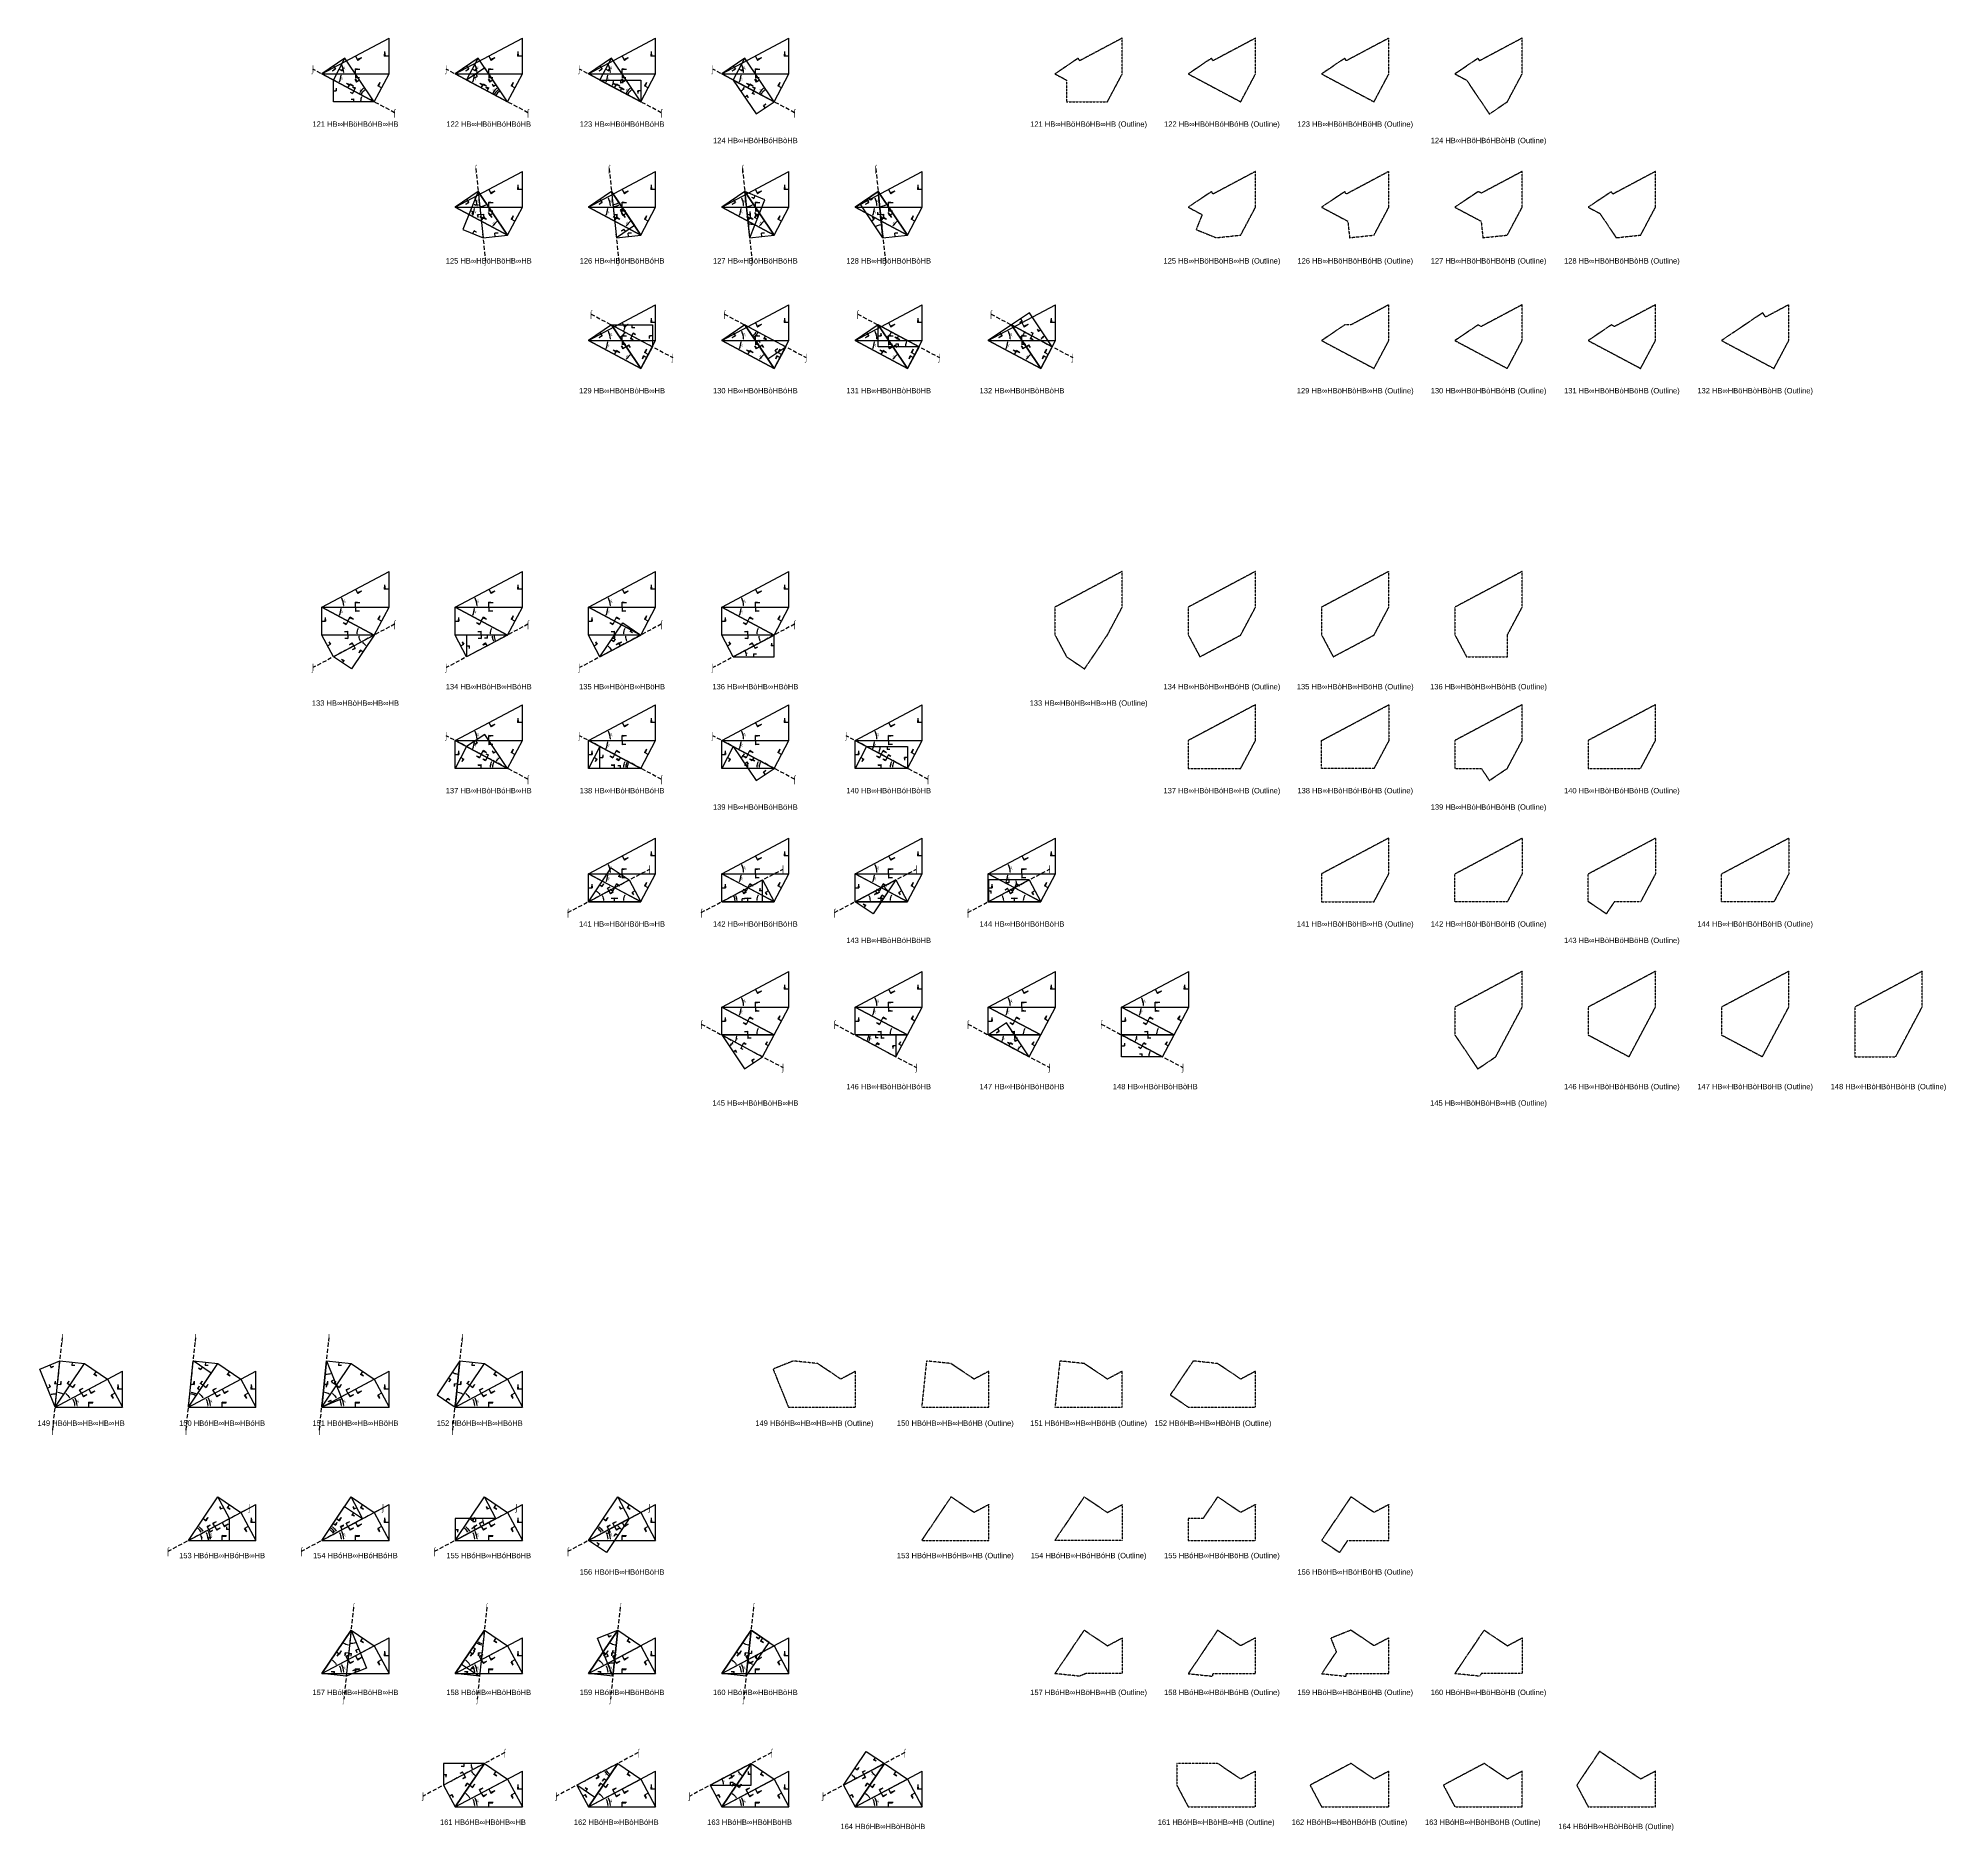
# Model space of a CAD drawing. Header units: millimetres. Extents: x -201764 to 671342, y -3335564 to 24518.
# Drawn here: x 156847 to 582283, y -1624824 to -1224141 of the extents above; entities that cross this region are included whole.
import ezdxf
from ezdxf.enums import TextEntityAlignment as Align

# ---------------------------------------------------------------- set-up
doc = ezdxf.new("R2010")
doc.units = ezdxf.units.MM
doc.header["$PDMODE"] = 35
doc.linetypes.add('DASHED', pattern=[19.05, 12.7, -6.35])
for name, color, linetype in [('BASE', 170, 'Continuous'), ('HYPOTENUSE', 20, 'Continuous'), ('PERPENDICULAR', 90, 'Continuous')]:
    doc.layers.add(name, color=color, linetype=linetype)
doc.styles.add('Arial', font='arial_0.ttf')
doc.dimstyles.new('ISO-25', dxfattribs={"dimtxt": 250, "dimasz": 100, "dimexe": 1.25, "dimexo": 0.625, "dimgap": 100, "dimtad": 1, "dimdec": 0, "dimtxsty": 'Arial', "dimcen": 2.5, "dimadec": 0, "dimazin": 0, "dimtfac": 1, "dimtdec": 0, "dimtmove": 0, "dimatfit": 3, "dimfxl": 1, "dimarcsym": 0})

# ---------------------------------------------------------------- blocks, each defined once
blk = doc.blocks.new('*D49')
at = {"color": 0, "lineweight": -2, "ltscale": 100, "transparency": 16777216}
blk.add_arc((0, 0), 4906, 4.08845, 23.91155, dxfattribs=at)
at = {"color": 0, "ltscale": 100, "transparency": 16777216}
for points in [[(4432, 1963), (4537, 2014), (4332, 2303)], [(4952, 352), (4835, 348), (4906, 0)]]:
    blk.add_solid(points, dxfattribs=at)
at = {"layer": 'Defpoints', "color": 0, "ltscale": 100, "transparency": 16777216}
for p in [(15000, 7976), (0, 0), (0, 0), (4841, 796), (15000, 0)]:
    blk.add_point(p, dxfattribs=at)
at = {"color": 0, "ltscale": 100, "transparency": 16777216, "insert": (5055, 1260), "char_height": 400, "attachment_point": 5, "rotation": 284, "style": 'Arial'}
blk.add_mtext('28°', dxfattribs=at)
blk = doc.blocks.new('SanjoyNathGeometrifyingTrigonometryFundamentalLockedSet')
at = {"color": 114, "linetype": 'DASHED', "ltscale": 100, "true_color": 0x139b48}
for p, q in [((14000, 4987.8), (13900, 3987.8)), ((14000, 4987.8), (14100, 3987.8)), ((15000, 3987.8), (13900, 3987.8))]:
    blk.add_line(p, q, dxfattribs=at)
at = {"color": 242, "linetype": 'DASHED', "ltscale": 100, "true_color": 0xcd2027}
for p, q in [((7500, 3987.8), (8016.4, 3016.6)), ((8852.4, 3574.3), (7922.5, 3193.2)), ((8852.4, 3574.3), (8016.4, 3016.6))]:
    blk.add_line(p, q, dxfattribs=at)
at = {"color": 159, "linetype": 'DASHED', "ltscale": 100, "true_color": 0x22346e}
for p, q in [((7500, 0), (7500, 1100)), ((8500, 1000), (7500, 1100)), ((8500, 1000), (7500, 900))]:
    blk.add_line(p, q, dxfattribs=at)
at = {"layer": 'BASE'}
blk.add_line((0, 0), (15000, 0), dxfattribs=at)
at = {"layer": 'HYPOTENUSE'}
blk.add_line((0, 0), (15000, 7975.6), dxfattribs=at)
at = {"layer": 'PERPENDICULAR'}
blk.add_line((15000, 0), (15000, 7975.6), dxfattribs=at)
at = {"color": 4, "ltscale": 100}
dim = blk.add_angular_dim_2l(base=(4841, 795.6), line1=((0, 0), (15000, 0)), line2=((0, 0), (15000, 7975.6)), dimstyle='ISO-25', override={"dimtxt": 400, "dimasz": 350, "dimgap": 100}, dxfattribs=at)
dim.commit()
dim.dimension.update_dxf_attribs({"geometry": '*D49', "text_midpoint": (5055.4, 1260.5)})

msp = doc.modelspace()

# ---------------------------------------------------------------- linework, layer by layer
at = {"linetype": 'DASHED', "ltscale": 70}
for p, q in [((236350, -1240758), (218117, -1231063)), ((266080, -1240758), (247847, -1231063)), ((295810, -1240758), (277577, -1231063)), ((325540, -1240758), (307307, -1231063)), ((254443, -1253235), (256601, -1273772)), ((284173, -1253235), (286331, -1273772)), ((313903, -1253235), (316061, -1273772)), ((343633, -1253235), (345791, -1273772)), ((280154, -1285676), (298387, -1295370)), ((309884, -1285676), (328117, -1295370)), ((339614, -1285676), (357847, -1295370)), ((369344, -1285676), (387577, -1295370)), ((236350, -1354830), (218117, -1364525)), ((266080, -1354830), (247847, -1364525)), ((295810, -1354830), (277577, -1364525)), ((325540, -1354830), (307307, -1364525)), ((266080, -1389408), (247847, -1379713)), ((295810, -1389408), (277577, -1379713)), ((325540, -1389408), (307307, -1379713)), ((355270, -1389408), (337037, -1379713)), ((274999, -1419138), (293232, -1409443)), ((304729, -1419138), (322962, -1409443)), ((334459, -1419138), (352692, -1409443)), ((364189, -1419138), (382422, -1409443)), ((304729, -1444020), (322962, -1453715)), ((334459, -1444020), (352692, -1453715)), ((364189, -1444020), (382422, -1453715)), ((393919, -1444020), (412152, -1453715)), ((160098, -1534550), (162257, -1514013)), ((189828, -1534550), (191987, -1514013)), ((219558, -1534550), (221717, -1514013)), ((249288, -1534550), (251446, -1514013)), ((185809, -1561570), (204042, -1551875)), ((215539, -1561570), (233772, -1551875)), ((245269, -1561570), (263502, -1551875)), ((274999, -1561570), (293232, -1551875)), ((227176, -1574047), (225018, -1594584)), ((256906, -1574047), (254748, -1594584)), ((286636, -1574047), (284478, -1594584)), ((316366, -1574047), (314208, -1594584)), ((260925, -1606487), (242692, -1616182)), ((290655, -1606487), (272422, -1616182)), ((320385, -1606487), (302152, -1616182)), ((350115, -1606487), (331882, -1616182))]:
    msp.add_line(p, q, dxfattribs=at)
at = {"linetype": 'DASHED'}
for points in [[(388767, -1228639), (383612, -1232116), (386190, -1233487), (386190, -1238334), (395306, -1238334), (398612, -1232116), (398612, -1224141), (389133, -1229181)], [(425036, -1238334), (428342, -1232116), (428342, -1224141), (418863, -1229181), (418497, -1228639), (413342, -1232116)], [(454766, -1238334), (458072, -1232116), (458072, -1224141), (448593, -1229181), (448227, -1228639), (443072, -1232116)], [(477957, -1228639), (472802, -1232116), (475380, -1233487), (480478, -1241045), (484496, -1238334), (487802, -1232116), (487802, -1224141), (478323, -1229181)], [(418497, -1258369), (413342, -1261846), (416429, -1263488), (415082, -1266822), (419576, -1268638), (425036, -1268064), (428342, -1261846), (428342, -1253871), (418863, -1258911)], [(448593, -1258911), (448227, -1258369), (443072, -1261846), (448919, -1264955), (449306, -1268638), (454766, -1268064), (458072, -1261846), (458072, -1253871)], [(478744, -1258687), (477957, -1258369), (472802, -1261846), (478649, -1264955), (479036, -1268638), (484496, -1268064), (487802, -1261846), (487802, -1253871)], [(507687, -1258369), (502532, -1261846), (505110, -1263217), (508766, -1268638), (514226, -1268064), (517532, -1261846), (517532, -1253871), (508052, -1258911)], [(449612, -1288099), (448227, -1288099), (443072, -1291576), (454766, -1297794), (458072, -1291576), (458072, -1283601)], [(478649, -1288467), (477957, -1288099), (472802, -1291576), (484496, -1297794), (487802, -1291576), (487802, -1283601)], [(514226, -1297794), (517532, -1291576), (517532, -1283601), (508379, -1288467), (507687, -1288099), (502532, -1291576)], [(543956, -1297794), (547262, -1291576), (547262, -1283601), (542086, -1286353), (541436, -1285389), (532262, -1291576)], [(398612, -1343061), (383612, -1351036), (383612, -1357254), (386190, -1362101), (390208, -1364812), (395306, -1357254), (398612, -1351036)], [(415920, -1362101), (425036, -1357254), (428342, -1351036), (428342, -1343061), (413342, -1351036), (413342, -1357254)], [(445650, -1362101), (454766, -1357254), (458072, -1351036), (458072, -1343061), (443072, -1351036), (443072, -1357254)], [(487802, -1343061), (472802, -1351036), (472802, -1357254), (475380, -1362101), (484496, -1362101), (484496, -1357254), (487802, -1351036)], [(413342, -1386984), (425036, -1386984), (428342, -1380766), (428342, -1372790), (413342, -1380766)], [(443072, -1380766), (458072, -1372790), (458072, -1380766), (454766, -1386984), (443072, -1386984)], [(484496, -1386984), (487802, -1380766), (487802, -1372790), (472802, -1380766), (472802, -1386984), (478649, -1386984), (480478, -1389695)], [(502532, -1386984), (514226, -1386984), (517532, -1380766), (517532, -1372790), (502532, -1380766)], [(443072, -1416714), (454766, -1416714), (458072, -1410496), (458072, -1402520), (443072, -1410496)], [(472802, -1410496), (487802, -1402520), (487802, -1410496), (484496, -1416714), (472802, -1416714)], [(506551, -1419424), (502532, -1416714), (502532, -1410496), (517532, -1402520), (517532, -1410496), (514226, -1416714), (508379, -1416714)], [(532262, -1410496), (547262, -1402520), (547262, -1410496), (543956, -1416714), (532262, -1416714)], [(487802, -1432250), (472802, -1440226), (472802, -1446444), (477900, -1454002), (481919, -1451291), (487802, -1440226)], [(511649, -1451291), (517532, -1440226), (517532, -1432250), (502532, -1440226), (502532, -1446444)], [(541379, -1451291), (547262, -1440226), (547262, -1432250), (532262, -1440226), (532262, -1446444)], [(576992, -1432250), (561992, -1440226), (561992, -1451291), (571109, -1451291), (576992, -1440226)], [(339152, -1529416), (339152, -1521440), (335846, -1523198), (330692, -1519721), (325232, -1519147), (320737, -1520963), (324152, -1529416)], [(354962, -1519147), (353882, -1529416), (368882, -1529416), (368882, -1521440), (365576, -1523198), (360422, -1519721)], [(384692, -1519147), (383612, -1529416), (398612, -1529416), (398612, -1521440), (395306, -1523198), (390152, -1519721)], [(428342, -1529416), (428342, -1521440), (425036, -1523198), (419882, -1519721), (414422, -1519147), (409324, -1526705), (413342, -1529416)], [(360422, -1549451), (353882, -1559146), (368882, -1559146), (368882, -1551170), (365576, -1552928)], [(395306, -1552928), (398612, -1551170), (398612, -1559146), (383612, -1559146), (390152, -1549451)], [(413342, -1559146), (428342, -1559146), (428342, -1551170), (425036, -1552928), (419882, -1549451), (416612, -1554299), (413342, -1554299)], [(447091, -1561857), (448919, -1559146), (458072, -1559146), (458072, -1551170), (454766, -1552928), (449612, -1549451), (443072, -1559146)], [(395306, -1582658), (398612, -1580900), (398612, -1588876), (390493, -1588876), (389072, -1589450), (383612, -1588876), (390152, -1579181)], [(418802, -1589450), (418863, -1588876), (428342, -1588876), (428342, -1580900), (425036, -1582658), (419882, -1579181), (413342, -1588876)], [(448532, -1589450), (448593, -1588876), (458072, -1588876), (458072, -1580900), (454766, -1582658), (449612, -1579181), (445117, -1580997), (446342, -1584029), (443072, -1588876)], [(484496, -1582658), (487802, -1580900), (487802, -1588876), (478649, -1588876), (478262, -1589450), (472802, -1588876), (479341, -1579181)], [(517532, -1618606), (517532, -1610630), (514226, -1612388), (505053, -1606201), (499955, -1613758), (502532, -1618606)], [(428342, -1618606), (428342, -1610630), (425036, -1612388), (419882, -1608911), (410765, -1608911), (410765, -1613758), (413342, -1618606)], [(440495, -1613758), (443072, -1618606), (458072, -1618606), (458072, -1610630), (454766, -1612388), (449612, -1608911)], [(470225, -1613758), (472802, -1618606), (487802, -1618606), (487802, -1610630), (484496, -1612388), (479341, -1608911)]]:
    msp.add_lwpolyline(points, close=True, dxfattribs=at)

# ---------------------------------------------------------------- block references
for p in [(220098, -1232116), (249828, -1232116), (279558, -1232116), (309287, -1232116), (249828, -1261846), (279558, -1261846), (309287, -1261846), (339017, -1261846), (279558, -1291576), (309287, -1291576), (339017, -1291576), (368747, -1291576), (220098, -1351036), (249828, -1351036), (279558, -1351036), (309287, -1351036), (249828, -1380766), (279558, -1380766), (309287, -1380766), (339017, -1380766), (279558, -1410496), (309287, -1410496), (339017, -1410496), (368747, -1410496), (309287, -1440226), (339017, -1440226), (368747, -1440226), (398477, -1440226), (160638, -1529416), (190368, -1529416), (220098, -1529416), (249828, -1529416), (190368, -1559146), (220098, -1559146), (249828, -1559146), (279558, -1559146), (220098, -1588876), (249828, -1588876), (279558, -1588876), (309287, -1588876), (249828, -1618606), (279558, -1618606), (309287, -1618606), (339017, -1618606)]:
    msp.add_blockref('SanjoyNathGeometrifyingTrigonometryFundamentalLockedSet', p, dxfattribs=at)
at = {"linetype": 'DASHED', "ltscale": 100}
for p, xscale, yscale, zscale, rotation in [((220098, -1232116), 0.882947592858927, 0.882947592858927, 0.882947592858927, 331.9999999999999), ((231792, -1238334), 0.779596451735375, 0.779596451735375, 0.779596451735375, 123.9999999999999), ((231792, -1238334), -0.68834281046111, 0.6883428104611099, 0.68834281046111, 331.9999999999999), ((249828, -1232116), 0.882947592858927, 0.882947592858927, 0.882947592858927, 331.9999999999999), ((261522, -1238334), 0.779596451735375, 0.779596451735375, 0.779596451735375, 123.9999999999999), ((261522, -1238334), -0.68834281046111, 0.6883428104611099, 0.68834281046111, 331.9999999999999), ((279558, -1232116), 0.882947592858927, 0.882947592858927, 0.882947592858927, 331.9999999999999), ((291251, -1238334), 0.779596451735375, 0.779596451735375, 0.779596451735375, 123.9999999999999), ((291251, -1238334), -0.68834281046111, 0.6883428104611099, 0.68834281046111, 331.9999999999999), ((309287, -1232116), 0.882947592858927, 0.882947592858927, 0.882947592858927, 331.9999999999999), ((320981, -1238334), 0.779596451735375, 0.779596451735375, 0.779596451735375, 123.9999999999999), ((320981, -1238334), -0.68834281046111, 0.6883428104611099, 0.68834281046111, 331.9999999999999), ((261522, -1238334), 0.607770627558386, 0.607770627558386, 0.607770627558386, 124), ((282135, -1233487), -0.6077706275583858, 0.6077706275583861, 0.607770627558386, 180), ((311865, -1233487), 0.607770627558386, 0.607770627558386, 0.607770627558386, 304), ((249828, -1261846), 0.882947592858927, 0.882947592858927, 0.882947592858927, 331.9999999999999), ((261522, -1268064), 0.779596451735375, 0.779596451735375, 0.779596451735375, 123.9999999999999), ((254982, -1258369), 0.6077706275583901, 0.6077706275583901, 0.6077706275583901, 247.9999999999998), ((254982, -1258369), 0.6883428104611101, 0.6883428104611101, 0.6883428104611101, 275.9999999999999), ((279558, -1261846), 0.882947592858927, 0.882947592858927, 0.882947592858927, 331.9999999999999), ((291251, -1268064), 0.779596451735375, 0.779596451735375, 0.779596451735375, 123.9999999999999), ((284712, -1258369), -0.6077706275583902, 0.6077706275583901, 0.6077706275583901, 123.9999999999998), ((284712, -1258369), 0.6883428104611101, 0.6883428104611101, 0.6883428104611101, 275.9999999999999), ((309287, -1261846), 0.882947592858927, 0.882947592858927, 0.882947592858927, 331.9999999999999), ((320981, -1268064), 0.779596451735375, 0.779596451735375, 0.779596451735375, 123.9999999999999), ((315522, -1268638), 0.6077706275583901, 0.6077706275583901, 0.6077706275583901, 67.99999999999977), ((314442, -1258369), 0.6883428104611101, 0.6883428104611101, 0.6883428104611101, 275.9999999999999), ((339017, -1261846), 0.882947592858927, 0.882947592858927, 0.882947592858927, 331.9999999999999), ((350711, -1268064), 0.779596451735375, 0.779596451735375, 0.779596451735375, 123.9999999999999), ((345252, -1268638), -0.6077706275583902, 0.6077706275583901, 0.6077706275583901, 303.9999999999998), ((344172, -1258369), 0.6883428104611101, 0.6883428104611101, 0.6883428104611101, 275.9999999999999), ((279558, -1291576), 0.882947592858927, 0.882947592858927, 0.882947592858927, 331.9999999999999), ((291251, -1297794), 0.779596451735375, 0.779596451735375, 0.779596451735375, 123.9999999999999), ((284712, -1288099), -0.6883428104611111, 0.688342810461111, 0.688342810461111, 152.0000000000001), ((284712, -1288099), -0.6077706275583858, 0.6077706275583861, 0.607770627558386, 180), ((309287, -1291576), 0.882947592858927, 0.882947592858927, 0.882947592858927, 331.9999999999999), ((320981, -1297794), 0.779596451735375, 0.779596451735375, 0.779596451735375, 123.9999999999999), ((314442, -1288099), -0.6883428104611111, 0.688342810461111, 0.688342810461111, 152.0000000000001), ((314442, -1288099), 0.607770627558386, 0.607770627558386, 0.607770627558386, 304), ((339017, -1291576), 0.882947592858927, 0.882947592858927, 0.882947592858927, 331.9999999999999), ((350711, -1297794), 0.779596451735375, 0.779596451735375, 0.779596451735375, 123.9999999999999), ((344172, -1288099), -0.6883428104611111, 0.688342810461111, 0.688342810461111, 152.0000000000001), ((368747, -1291576), 0.882947592858927, 0.882947592858927, 0.882947592858927, 331.9999999999999), ((380441, -1297794), 0.779596451735375, 0.779596451735375, 0.779596451735375, 123.9999999999999), ((373902, -1288099), -0.6883428104611111, 0.688342810461111, 0.688342810461111, 152.0000000000001), ((383019, -1292947), 0.607770627558386, 0.607770627558386, 0.607770627558386, 124), ((220098, -1351036), 0.882947592858927, 0.882947592858927, 0.882947592858927, 331.9999999999999), ((249828, -1351036), 0.882947592858927, 0.882947592858927, 0.882947592858927, 331.9999999999999), ((279558, -1351036), 0.882947592858927, 0.882947592858927, 0.882947592858927, 331.9999999999999), ((309287, -1351036), 0.882947592858927, 0.882947592858927, 0.882947592858927, 331.9999999999999), ((231792, -1357254), -0.6883428104611109, 0.6883428104611109, 0.6883428104611109, 27.99999999999998), ((261522, -1357254), -0.6883428104611109, 0.6883428104611109, 0.6883428104611109, 27.99999999999998), ((291251, -1357254), -0.6883428104611109, 0.6883428104611109, 0.6883428104611109, 27.99999999999998), ((320981, -1357254), -0.6883428104611109, 0.6883428104611109, 0.6883428104611109, 27.99999999999998), ((231792, -1357254), -0.607770627558386, 0.6077706275583861, 0.607770627558386, 55.99999999999996), ((282135, -1362101), -0.607770627558386, 0.6077706275583861, 0.607770627558386, 236), ((261522, -1357254), 0.607770627558386, 0.607770627558386, 0.607770627558386, 180), ((249828, -1380766), 0.882947592858927, 0.882947592858927, 0.882947592858927, 331.9999999999999), ((279558, -1380766), 0.882947592858927, 0.882947592858927, 0.882947592858927, 331.9999999999999), ((309287, -1380766), 0.882947592858927, 0.882947592858927, 0.882947592858927, 331.9999999999999), ((339017, -1380766), 0.882947592858927, 0.882947592858927, 0.882947592858927, 331.9999999999999), ((261522, -1386984), 0.6883428104611109, 0.6883428104611109, 0.6883428104611109, 152), ((261522, -1386984), 0.607770627558386, 0.607770627558386, 0.607770627558386, 124), ((291251, -1386984), 0.6883428104611109, 0.6883428104611109, 0.6883428104611109, 152), ((320981, -1386984), 0.6883428104611109, 0.6883428104611109, 0.6883428104611109, 152), ((311865, -1382137), 0.607770627558386, 0.607770627558386, 0.607770627558386, 304), ((350711, -1386984), 0.6883428104611109, 0.6883428104611109, 0.6883428104611109, 152), ((341595, -1382137), -0.6077706275583858, 0.6077706275583861, 0.607770627558386, 180), ((279558, -1410496), 0.882947592858927, 0.882947592858927, 0.882947592858927, 331.9999999999999), ((309287, -1410496), 0.882947592858927, 0.882947592858927, 0.882947592858927, 331.9999999999999), ((339017, -1410496), 0.882947592858927, 0.882947592858927, 0.882947592858927, 331.9999999999999), ((368747, -1410496), 0.882947592858927, 0.882947592858927, 0.882947592858927, 331.9999999999999), ((279558, -1416714), -0.607770627558386, 0.6077706275583861, 0.607770627558386, 236), ((279558, -1416714), -0.688342810461111, 0.688342810461111, 0.688342810461111, 208), ((309287, -1416714), -0.688342810461111, 0.688342810461111, 0.688342810461111, 208), ((348134, -1411867), -0.607770627558386, 0.6077706275583861, 0.607770627558386, 55.99999999999996), ((339017, -1416714), -0.688342810461111, 0.688342810461111, 0.688342810461111, 208), ((368747, -1416714), -0.688342810461111, 0.688342810461111, 0.688342810461111, 208), ((377864, -1411867), 0.607770627558386, 0.607770627558386, 0.607770627558386, 180), ((309287, -1440226), 0.882947592858927, 0.882947592858927, 0.882947592858927, 331.9999999999999), ((339017, -1440226), 0.882947592858927, 0.882947592858927, 0.882947592858927, 331.9999999999999), ((368747, -1440226), 0.882947592858927, 0.882947592858927, 0.882947592858927, 331.9999999999999), ((398477, -1440226), 0.882947592858927, 0.882947592858927, 0.882947592858927, 331.9999999999999), ((309287, -1446444), 0.688342810461111, 0.688342810461111, 0.688342810461111, 332.0000000000001), ((339017, -1446444), 0.688342810461111, 0.688342810461111, 0.688342810461111, 332.0000000000001), ((368747, -1446444), 0.688342810461111, 0.688342810461111, 0.688342810461111, 332.0000000000001), ((398477, -1446444), 0.688342810461111, 0.688342810461111, 0.688342810461111, 332.0000000000001), ((309287, -1446444), 0.607770627558386, 0.607770627558386, 0.607770627558386, 304), ((339017, -1446444), -0.6077706275583858, 0.6077706275583861, 0.607770627558386, 180), ((377864, -1451291), 0.607770627558386, 0.607770627558386, 0.607770627558386, 124), ((160638, -1529416), -0.6077706275583901, 0.6077706275583901, 0.6077706275583901, 292.0000000000003), ((160638, -1529416), -0.6883428104611128, 0.6883428104611129, 0.6883428104611129, 264.0000000000002), ((160638, -1529416), -0.779596451735377, 0.779596451735377, 0.7795964517353771, 236.0000000000001), ((190368, -1529416), 0.6077706275583901, 0.6077706275583901, 0.6077706275583901, 56.0000000000002), ((190368, -1529416), -0.6883428104611128, 0.6883428104611129, 0.6883428104611129, 264.0000000000002), ((190368, -1529416), -0.779596451735377, 0.779596451735377, 0.7795964517353771, 236.0000000000001), ((221177, -1519147), -0.6077706275583903, 0.6077706275583902, 0.6077706275583902, 112.0000000000003), ((220098, -1529416), -0.6883428104611128, 0.6883428104611129, 0.6883428104611129, 264.0000000000002), ((220098, -1529416), -0.779596451735377, 0.779596451735377, 0.7795964517353771, 236.0000000000001), ((250907, -1519147), 0.6077706275583902, 0.6077706275583902, 0.6077706275583902, 236.0000000000002), ((249828, -1529416), -0.6883428104611128, 0.6883428104611129, 0.6883428104611129, 264.0000000000002), ((249828, -1529416), -0.779596451735377, 0.779596451735377, 0.7795964517353771, 236.0000000000001), ((160638, -1529416), -0.882947592858929, 0.882947592858929, 0.882947592858929, 208), ((190368, -1529416), -0.882947592858929, 0.882947592858929, 0.882947592858929, 208), ((220098, -1529416), -0.882947592858929, 0.882947592858929, 0.882947592858929, 208), ((249828, -1529416), -0.882947592858929, 0.882947592858929, 0.882947592858929, 208), ((190368, -1559146), 0.6883428104611129, 0.6883428104611129, 0.6883428104611129, 28.00000000000013), ((190368, -1559146), -0.779596451735377, 0.779596451735377, 0.7795964517353771, 236.0000000000001), ((220098, -1559146), 0.6883428104611129, 0.6883428104611129, 0.6883428104611129, 28.00000000000013), ((220098, -1559146), -0.779596451735377, 0.779596451735377, 0.7795964517353771, 236.0000000000001), ((220098, -1559146), -0.607770627558388, 0.607770627558388, 0.607770627558388, 235.9999999999998), ((249828, -1559146), 0.6883428104611129, 0.6883428104611129, 0.6883428104611129, 28.00000000000013), ((249828, -1559146), -0.779596451735377, 0.779596451735377, 0.7795964517353771, 236.0000000000001), ((279558, -1559146), 0.6883428104611129, 0.6883428104611129, 0.6883428104611129, 28.00000000000013), ((279558, -1559146), -0.779596451735377, 0.779596451735377, 0.7795964517353771, 236.0000000000001), ((288674, -1554299), -0.607770627558386, 0.6077706275583861, 0.607770627558386, 55.99999999999996), ((190368, -1559146), -0.882947592858929, 0.882947592858929, 0.882947592858929, 208), ((220098, -1559146), -0.882947592858929, 0.882947592858929, 0.882947592858929, 208), ((249828, -1559146), -0.882947592858929, 0.882947592858929, 0.882947592858929, 208), ((258944, -1554299), 0.607770627558388, 0.607770627558388, 0.607770627558388, 180), ((279558, -1559146), -0.882947592858929, 0.882947592858929, 0.882947592858929, 208), ((226637, -1579181), -0.6883428104611129, 0.688342810461113, 0.688342810461113, 84.00000000000026), ((220098, -1588876), -0.779596451735377, 0.779596451735377, 0.7795964517353771, 236.0000000000001), ((226637, -1579181), -0.6077706275583903, 0.6077706275583902, 0.6077706275583902, 112.0000000000003), ((256367, -1579181), -0.6883428104611129, 0.688342810461113, 0.688342810461113, 84.00000000000026), ((249828, -1588876), -0.779596451735377, 0.779596451735377, 0.7795964517353771, 236.0000000000001), ((256367, -1579181), 0.6077706275583902, 0.6077706275583902, 0.6077706275583902, 236.0000000000002), ((286097, -1579181), -0.6883428104611129, 0.688342810461113, 0.688342810461113, 84.00000000000026), ((279558, -1588876), -0.779596451735377, 0.779596451735377, 0.7795964517353771, 236.0000000000001), ((285017, -1589450), -0.6077706275583901, 0.6077706275583901, 0.6077706275583901, 292.0000000000003), ((315827, -1579181), -0.6883428104611129, 0.688342810461113, 0.688342810461113, 84.00000000000026), ((309287, -1588876), -0.779596451735377, 0.779596451735377, 0.7795964517353771, 236.0000000000001), ((314747, -1589450), 0.6077706275583901, 0.6077706275583901, 0.6077706275583901, 56.0000000000002), ((220098, -1588876), -0.882947592858929, 0.882947592858929, 0.882947592858929, 208), ((249828, -1588876), -0.882947592858929, 0.882947592858929, 0.882947592858929, 208), ((279558, -1588876), -0.882947592858929, 0.882947592858929, 0.882947592858929, 208), ((309287, -1588876), -0.882947592858929, 0.882947592858929, 0.882947592858929, 208), ((286097, -1608911), -0.6077706275583891, 0.6077706275583891, 0.607770627558389, 55.99999999999964), ((336440, -1613758), -0.6077706275583891, 0.6077706275583891, 0.607770627558389, 235.9999999999997), ((256367, -1608911), 0.688342810461113, 0.688342810461113, 0.688342810461113, 208), ((256367, -1608911), 0.607770627558388, 0.607770627558388, 0.607770627558388, 180), ((249828, -1618606), -0.779596451735377, 0.779596451735377, 0.7795964517353771, 236.0000000000001), ((249828, -1618606), -0.882947592858929, 0.882947592858929, 0.882947592858929, 208), ((286097, -1608911), 0.688342810461113, 0.688342810461113, 0.688342810461113, 208), ((279558, -1618606), -0.779596451735377, 0.779596451735377, 0.7795964517353771, 236.0000000000001), ((279558, -1618606), -0.882947592858929, 0.882947592858929, 0.882947592858929, 208), ((315827, -1608911), 0.688342810461113, 0.688342810461113, 0.688342810461113, 208), ((309287, -1618606), -0.779596451735377, 0.779596451735377, 0.7795964517353771, 236.0000000000001), ((309287, -1618606), -0.882947592858929, 0.882947592858929, 0.882947592858929, 208), ((345557, -1608911), 0.688342810461113, 0.688342810461113, 0.688342810461113, 208), ((339017, -1618606), -0.779596451735377, 0.779596451735377, 0.7795964517353771, 236.0000000000001), ((339017, -1618606), -0.882947592858929, 0.882947592858929, 0.882947592858929, 208)]:
    msp.add_blockref('SanjoyNathGeometrifyingTrigonometryFundamentalLockedSet', p, dxfattribs=dict(at, xscale=xscale, yscale=yscale, zscale=zscale, rotation=rotation))
for p, xscale, yscale, zscale in [((231792, -1238334), -0.607770627558386, 0.6077706275583861, 0.607770627558386), ((353289, -1292947), -0.607770627558386, 0.6077706275583861, 0.607770627558386), ((231792, -1357254), -0.779596451735375, 0.7795964517353748, 0.779596451735375), ((261522, -1357254), -0.779596451735375, 0.7795964517353748, 0.779596451735375), ((291251, -1357254), -0.779596451735375, 0.7795964517353748, 0.779596451735375), ((320981, -1357254), -0.779596451735375, 0.7795964517353748, 0.779596451735375), ((311865, -1362101), 0.607770627558386, 0.607770627558386, 0.607770627558386), ((261522, -1386984), -0.779596451735375, 0.7795964517353748, 0.779596451735375), ((291251, -1386984), -0.779596451735375, 0.7795964517353748, 0.779596451735375), ((291251, -1386984), -0.607770627558386, 0.6077706275583861, 0.607770627558386), ((320981, -1386984), -0.779596451735375, 0.7795964517353748, 0.779596451735375), ((350711, -1386984), -0.779596451735375, 0.7795964517353748, 0.779596451735375), ((291251, -1416714), -0.779596451735375, 0.7795964517353748, 0.779596451735375), ((320981, -1416714), -0.779596451735375, 0.7795964517353748, 0.779596451735375), ((309287, -1416714), 0.607770627558386, 0.607770627558386, 0.607770627558386), ((350711, -1416714), -0.779596451735375, 0.7795964517353748, 0.779596451735375), ((380441, -1416714), -0.779596451735375, 0.7795964517353748, 0.779596451735375), ((320981, -1446444), -0.779596451735375, 0.7795964517353748, 0.779596451735375), ((350711, -1446444), -0.779596451735375, 0.7795964517353748, 0.779596451735375), ((380441, -1446444), -0.779596451735375, 0.7795964517353748, 0.779596451735375), ((410171, -1446444), -0.779596451735375, 0.7795964517353748, 0.779596451735375), ((407594, -1451291), -0.607770627558386, 0.6077706275583861, 0.607770627558386), ((190368, -1559146), 0.607770627558388, 0.607770627558388, 0.607770627558388), ((306710, -1613758), 0.607770627558389, 0.607770627558389, 0.607770627558389)]:
    msp.add_blockref('SanjoyNathGeometrifyingTrigonometryFundamentalLockedSet', p, dxfattribs=dict(at, xscale=xscale, yscale=yscale, zscale=zscale))

# ---------------------------------------------------------------- texts
at = {"linetype": 'DASHED', "ltscale": 100, "style": 'Arial'}
for s, p in [('⌡', (218117, -1231063)), ('⌡', (247847, -1231063)), ('⌡', (277577, -1231063)), ('⌡', (307307, -1231063)), ('⌠', (236350, -1240758)), ('⌠', (266080, -1240758)), ('⌠', (295810, -1240758)), ('⌠', (325540, -1240758)), ('121 HB∞HBöHBóHB∞HB', (227598, -1243302)), ('122 HB∞HBöHBóHBóHB', (257328, -1243302)), ('123 HB∞HBöHBóHBöHB', (287058, -1243302)), ('124 HB∞HBöHBóHBòHB', (316787, -1246961)), ('121 HB∞HBöHBóHB∞HB (Outline)', (391112, -1243302)), ('122 HB∞HBöHBóHBóHB (Outline)', (420842, -1243302)), ('123 HB∞HBöHBóHBöHB (Outline)', (450572, -1243302)), ('124 HB∞HBöHBóHBòHB (Outline)', (480302, -1246961)), ('⌠', (254443, -1253235)), ('⌠', (284173, -1253235)), ('⌠', (313903, -1253235)), ('⌠', (343633, -1253235)), ('125 HB∞HBöHBöHB∞HB', (257328, -1273806)), ('⌡', (256601, -1273772)), ('126 HB∞HBöHBöHBóHB', (287058, -1273806)), ('⌡', (286331, -1273772)), ('127 HB∞HBöHBöHBöHB', (316787, -1273806)), ('⌡', (316061, -1273772)), ('128 HB∞HBöHBöHBòHB', (346517, -1273806)), ('⌡', (345791, -1273772)), ('125 HB∞HBöHBöHB∞HB (Outline)', (420842, -1273806)), ('126 HB∞HBöHBöHBóHB (Outline)', (450572, -1273806)), ('127 HB∞HBöHBöHBöHB (Outline)', (480302, -1273806)), ('128 HB∞HBöHBöHBòHB (Outline)', (510032, -1273806)), ('⌠', (280154, -1285676)), ('⌠', (309884, -1285676)), ('⌠', (339614, -1285676)), ('⌠', (369344, -1285676)), ('⌡', (298387, -1295370)), ('⌡', (328117, -1295370)), ('⌡', (357847, -1295370)), ('⌡', (387577, -1295370)), ('129 HB∞HBöHBòHB∞HB', (287058, -1302762)), ('130 HB∞HBöHBòHBóHB', (316787, -1302762)), ('131 HB∞HBöHBòHBöHB', (346517, -1302762)), ('132 HB∞HBöHBòHBòHB', (376247, -1302762)), ('129 HB∞HBöHBòHB∞HB (Outline)', (450572, -1302762)), ('130 HB∞HBöHBòHBóHB (Outline)', (480302, -1302762)), ('131 HB∞HBöHBòHBöHB (Outline)', (510032, -1302762)), ('132 HB∞HBöHBòHBòHB (Outline)', (539762, -1302762)), ('⌠', (236350, -1354830)), ('⌠', (266080, -1354830)), ('⌠', (295810, -1354830)), ('⌠', (325540, -1354830)), ('⌡', (218117, -1364525)), ('⌡', (247847, -1364525)), ('⌡', (277577, -1364525)), ('⌡', (307307, -1364525)), ('134 HB∞HBòHB∞HBóHB', (257328, -1368766)), ('135 HB∞HBòHB∞HBöHB', (287058, -1368766)), ('136 HB∞HBòHB∞HBòHB', (316787, -1368766)), ('134 HB∞HBòHB∞HBóHB (Outline)', (420842, -1368766)), ('135 HB∞HBòHB∞HBöHB (Outline)', (450572, -1368766)), ('136 HB∞HBòHB∞HBòHB (Outline)', (480302, -1368766)), ('133 HB∞HBòHB∞HB∞HB', (227598, -1372425)), ('133 HB∞HBòHB∞HB∞HB (Outline)', (391112, -1372425)), ('⌡', (247847, -1379713)), ('⌡', (277577, -1379713)), ('⌡', (307307, -1379713)), ('⌡', (337037, -1379713)), ('⌠', (266080, -1389408)), ('⌠', (295810, -1389408)), ('⌠', (325540, -1389408)), ('⌠', (355270, -1389408)), ('137 HB∞HBòHBóHB∞HB', (257328, -1391952)), ('138 HB∞HBòHBóHBóHB', (287058, -1391952)), ('139 HB∞HBòHBóHBöHB', (316787, -1395611)), ('140 HB∞HBòHBóHBòHB', (346517, -1391952)), ('137 HB∞HBòHBóHB∞HB (Outline)', (420842, -1391952)), ('138 HB∞HBòHBóHBóHB (Outline)', (450572, -1391952)), ('139 HB∞HBòHBóHBöHB (Outline)', (480302, -1395611)), ('140 HB∞HBòHBóHBòHB (Outline)', (510032, -1391952)), ('⌡', (293232, -1409443)), ('⌡', (322962, -1409443)), ('⌡', (352692, -1409443)), ('⌡', (382422, -1409443)), ('⌠', (274999, -1419138)), ('⌠', (304729, -1419138)), ('⌠', (334459, -1419138)), ('⌠', (364189, -1419138)), ('141 HB∞HBòHBöHB∞HB', (287058, -1421682)), ('142 HB∞HBòHBöHBóHB', (316787, -1421682)), ('143 HB∞HBòHBöHBöHB', (346517, -1425341)), ('144 HB∞HBòHBöHBòHB', (376247, -1421682)), ('141 HB∞HBòHBöHB∞HB (Outline)', (450572, -1421682)), ('142 HB∞HBòHBöHBóHB (Outline)', (480302, -1421682)), ('143 HB∞HBòHBöHBöHB (Outline)', (510032, -1425341)), ('144 HB∞HBòHBöHBòHB (Outline)', (539762, -1421682)), ('⌠', (304729, -1444020)), ('⌠', (334459, -1444020)), ('⌠', (364189, -1444020)), ('⌠', (393919, -1444020)), ('⌡', (322962, -1453715)), ('⌡', (352692, -1453715)), ('⌡', (382422, -1453715)), ('⌡', (412152, -1453715)), ('146 HB∞HBòHBòHBóHB', (346517, -1457955)), ('147 HB∞HBòHBòHBöHB', (376247, -1457955)), ('148 HB∞HBòHBòHBòHB', (405977, -1457955)), ('146 HB∞HBòHBòHBóHB (Outline)', (510032, -1457955)), ('147 HB∞HBòHBòHBöHB (Outline)', (539762, -1457955)), ('148 HB∞HBòHBòHBòHB (Outline)', (569492, -1457955)), ('145 HB∞HBòHBòHB∞HB', (316787, -1461615)), ('145 HB∞HBòHBòHB∞HB (Outline)', (480302, -1461615)), ('⌡', (162257, -1514013)), ('⌡', (191987, -1514013)), ('⌡', (221717, -1514013)), ('⌡', (251446, -1514013)), ('149 HBóHB∞HB∞HB∞HB', (166430, -1533010)), ('⌠', (160098, -1534550)), ('150 HBóHB∞HB∞HBóHB', (197868, -1533010)), ('⌠', (189828, -1534550)), ('151 HBóHB∞HB∞HBöHB', (227598, -1533010)), ('⌠', (219558, -1534550)), ('152 HBóHB∞HB∞HBòHB', (255318, -1533010)), ('⌠', (249288, -1534550)), ('149 HBóHB∞HB∞HB∞HB (Outline)', (329945, -1533010)), ('150 HBóHB∞HB∞HBóHB (Outline)', (361382, -1533010)), ('151 HBóHB∞HB∞HBöHB (Outline)', (391112, -1533010)), ('152 HBóHB∞HB∞HBòHB (Outline)', (418833, -1533010)), ('⌡', (204042, -1551875)), ('⌡', (233772, -1551875)), ('⌡', (263502, -1551875)), ('⌡', (293232, -1551875)), ('⌠', (185809, -1561570)), ('⌠', (215539, -1561570)), ('⌠', (245269, -1561570)), ('⌠', (274999, -1561570)), ('153 HBóHB∞HBóHB∞HB', (197868, -1562539)), ('154 HBóHB∞HBóHBóHB', (227598, -1562539)), ('155 HBóHB∞HBóHBöHB', (257328, -1562539)), ('156 HBóHB∞HBóHBòHB', (287058, -1566198)), ('153 HBóHB∞HBóHB∞HB (Outline)', (361382, -1562539)), ('154 HBóHB∞HBóHBóHB (Outline)', (391112, -1562539)), ('155 HBóHB∞HBóHBöHB (Outline)', (420842, -1562539)), ('156 HBóHB∞HBóHBòHB (Outline)', (450572, -1566198)), ('⌠', (227176, -1574047)), ('⌠', (256906, -1574047)), ('⌠', (286636, -1574047)), ('⌠', (316366, -1574047)), ('157 HBóHB∞HBöHB∞HB', (227598, -1593044)), ('⌡', (225018, -1594584)), ('158 HBóHB∞HBöHBóHB', (257328, -1593044)), ('⌡', (254748, -1594584)), ('159 HBóHB∞HBöHBöHB', (287058, -1593044)), ('⌡', (284478, -1594584)), ('160 HBóHB∞HBöHBòHB', (316787, -1593044)), ('⌡', (314208, -1594584)), ('157 HBóHB∞HBöHB∞HB (Outline)', (391112, -1593044)), ('158 HBóHB∞HBöHBóHB (Outline)', (420842, -1593044)), ('159 HBóHB∞HBöHBöHB (Outline)', (450572, -1593044)), ('160 HBóHB∞HBöHBòHB (Outline)', (480302, -1593044)), ('⌠', (260925, -1606487)), ('⌠', (290655, -1606487)), ('⌠', (320385, -1606487)), ('⌠', (350115, -1606487)), ('⌡', (242692, -1616182)), ('⌡', (272422, -1616182)), ('⌡', (302152, -1616182)), ('⌡', (331882, -1616182)), ('161 HBóHB∞HBòHB∞HB', (256039, -1621999)), ('162 HBóHB∞HBòHBóHB', (285769, -1621999)), ('163 HBóHB∞HBòHBöHB', (315499, -1621999)), ('164 HBóHB∞HBòHBòHB', (345229, -1622948)), ('161 HBóHB∞HBòHB∞HB (Outline)', (419554, -1621999)), ('162 HBóHB∞HBòHBóHB (Outline)', (449284, -1621999)), ('163 HBóHB∞HBòHBöHB (Outline)', (479014, -1621999)), ('164 HBóHB∞HBòHBòHB (Outline)', (508744, -1622948))]:
    msp.add_text(s, height=1200, dxfattribs=at).set_placement(p, align=Align.MIDDLE_CENTER)

doc.saveas('drawing.dxf')
